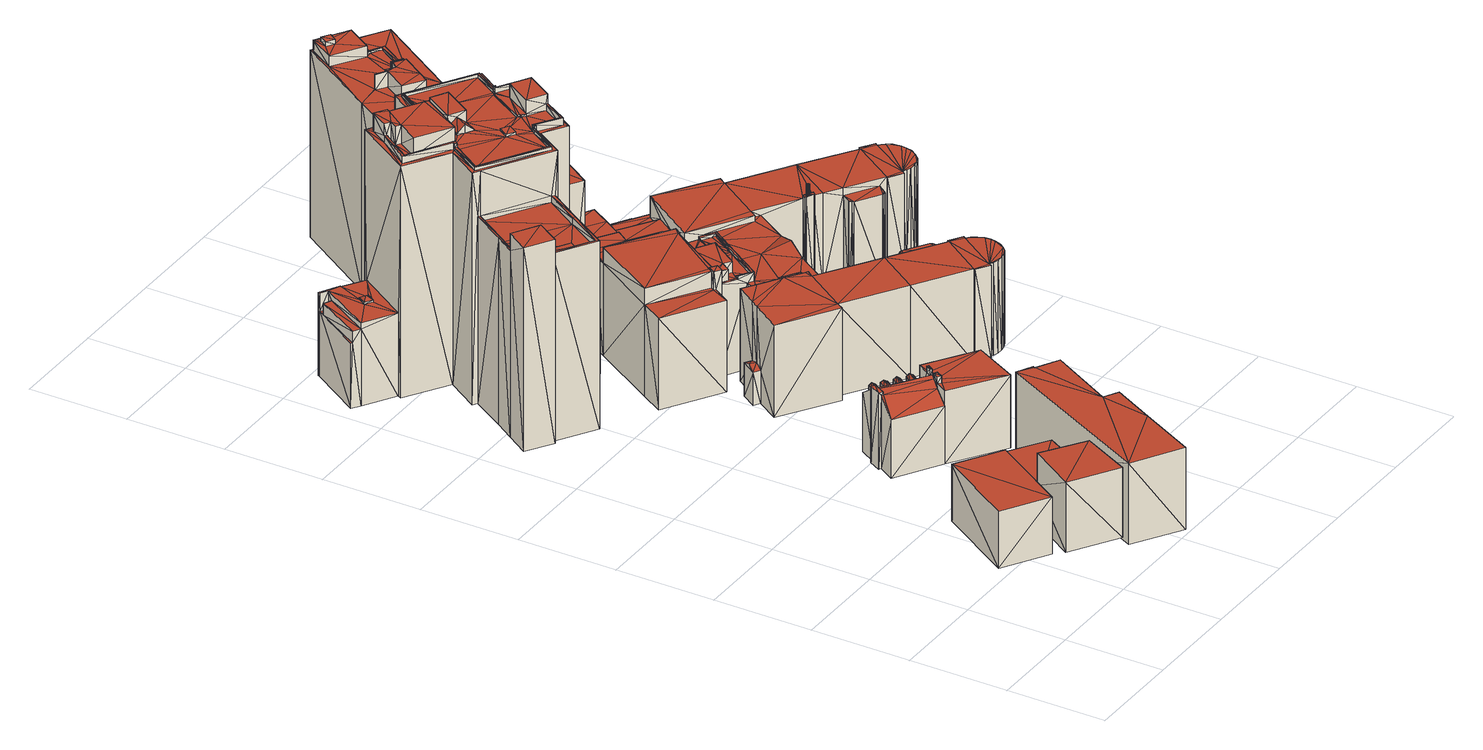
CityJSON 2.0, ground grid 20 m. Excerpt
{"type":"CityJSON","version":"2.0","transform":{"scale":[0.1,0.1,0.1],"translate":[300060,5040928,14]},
"CityObjects":{
"building1":{"type":"Building","geometry":[{"type":"MultiSurface","lod":"2","boundaries":[[[0,1,2]],[[3,1,0]],[[4,5,3]],[[3,5,1]],[[3,0,6]],[[4,3,6]],[[6,2,7]],[[6,0,2]],[[5,2,1]],[[5,7,2]],[[4,6,5]],[[6,7,5]]],"semantics":{"surfaces":[{"type":"GroundSurface"},{"type":"WallSurface"},{"type":"RoofSurface"}],"values":[0,0,1,1,1,1,1,1,1,1,2,2]}}]},
"building2":{"type":"Building","geometry":[{"type":"MultiSurface","lod":"2","boundaries":[[[8,9,10]],[[8,10,11]],[[9,12,10]],[[9,13,12]],[[14,15,16]],[[14,17,15]],[[18,11,19]],[[18,8,11]],[[19,11,10]],[[19,10,15]],[[16,15,20]],[[15,10,12]],[[15,12,20]],[[8,17,9]],[[18,17,8]],[[14,21,17]],[[17,13,9]],[[17,21,13]],[[21,20,13]],[[13,20,12]],[[18,15,17]],[[18,19,15]],[[14,20,21]],[[14,16,20]]],"semantics":{"surfaces":[{"type":"GroundSurface"},{"type":"WallSurface"},{"type":"RoofSurface"}],"values":[0,0,0,0,1,1,1,1,1,1,1,1,1,1,1,1,1,1,1,1,2,2,2,2]}}]},
"building3":{"type":"Building","geometry":[{"type":"MultiSurface","lod":"2","boundaries":[[[22,23,24]],[[23,25,26]],[[24,23,26]],[[24,26,27]],[[28,24,29]],[[30,29,27]],[[29,24,27]],[[31,22,32]],[[22,24,32]],[[31,23,22]],[[31,33,23]],[[23,34,25]],[[33,34,23]],[[34,35,25]],[[25,35,26]],[[36,28,37]],[[28,29,37]],[[38,37,29]],[[38,29,30]],[[38,30,39]],[[30,27,39]],[[36,24,28]],[[36,32,24]],[[39,27,35]],[[27,26,35]],[[31,32,33]],[[33,35,34]],[[38,39,37]],[[37,39,32]],[[36,37,32]],[[32,39,35]],[[32,35,33]]],"semantics":{"surfaces":[{"type":"GroundSurface"},{"type":"WallSurface"},{"type":"RoofSurface"}],"values":[0,0,0,0,0,0,0,1,1,1,1,1,1,1,1,1,1,1,1,1,1,1,1,1,1,2,2,2,2,2,2,2]}}]},
"building4":{"type":"Building","geometry":[{"type":"MultiSurface","lod":"2","boundaries":[[[40,41,42]],[[43,44,45]],[[43,42,44]],[[41,46,42]],[[40,43,47]],[[40,42,43]],[[48,49,50]],[[51,52,53]],[[52,54,53]],[[55,56,57]],[[55,58,56]],[[53,54,59]],[[53,59,60]],[[61,62,63]],[[61,50,62]],[[61,48,50]],[[64,65,66]],[[65,67,66]],[[68,69,70]],[[71,72,73]],[[74,71,73]],[[75,76,77]],[[78,79,80]],[[55,65,64]],[[55,57,65]],[[75,71,74]],[[75,77,71]],[[61,52,51]],[[61,63,52]],[[81,82,83]],[[84,81,85]],[[84,82,81]],[[64,65,86]],[[64,86,87]],[[68,70,78]],[[68,78,88]],[[70,79,78]],[[84,89,90]],[[89,43,45]],[[89,45,90]],[[84,85,89]],[[91,92,44]],[[82,92,91]],[[91,44,42]],[[82,91,83]],[[45,44,92]],[[90,45,92]],[[91,42,93]],[[42,46,93]],[[94,47,43]],[[94,43,89]],[[95,93,46]],[[95,46,41]],[[96,40,94]],[[40,47,94]],[[96,97,95]],[[98,99,97]],[[98,100,99]],[[96,98,97]],[[96,95,40]],[[40,95,41]],[[73,72,101]],[[66,67,102]],[[64,102,103]],[[64,66,102]],[[64,103,87]],[[55,64,58]],[[64,87,58]],[[75,74,76]],[[74,104,76]],[[74,73,101]],[[74,101,104]],[[88,105,69]],[[68,88,69]],[[88,80,105]],[[88,78,80]],[[94,89,85]],[[96,62,50]],[[98,49,87]],[[87,103,85]],[[96,50,98]],[[50,49,98]],[[60,56,58]],[[59,56,60]],[[98,87,85]],[[49,60,58]],[[49,58,87]],[[104,105,85]],[[94,85,80]],[[103,104,85]],[[102,77,76]],[[67,77,102]],[[59,57,56]],[[79,94,80]],[[105,80,85]],[[72,70,101]],[[70,69,101]],[[104,69,105]],[[54,57,59]],[[96,94,54]],[[103,76,104]],[[96,63,62]],[[104,101,69]],[[54,94,67]],[[72,94,70]],[[103,102,76]],[[70,94,79]],[[67,94,77]],[[77,94,71]],[[71,94,72]],[[96,52,63]],[[96,54,52]],[[54,65,57]],[[54,67,65]],[[84,92,82]],[[84,90,92]],[[98,85,81]],[[98,81,100]],[[100,81,99]],[[83,91,93]],[[99,83,97]],[[97,83,93]],[[97,93,95]],[[99,81,83]],[[51,60,49]],[[51,53,60]],[[61,51,48]],[[51,49,48]]],"semantics":{"surfaces":[{"type":"GroundSurface"},{"type":"WallSurface"},{"type":"RoofSurface"}],"values":[0,0,0,0,0,0,1,1,1,1,1,1,1,1,1,1,1,1,1,1,1,1,1,1,1,1,1,1,1,1,1,1,1,1,1,1,1,1,1,1,1,1,1,1,1,1,1,1,1,1,1,1,1,1,1,1,1,1,1,1,1,1,1,2,2,2,2,2,2,2,2,2,2,2,2,2,2,2,2,2,2,2,2,2,2,2,2,2,2,2,2,2,2,2,2,2,2,2,2,2,2,2,2,2,2,2,2,2,2,2,2,2,2,2,2,2,2,2,2,2,2,2,2,2,2,2,2,2]}}]},
"building5":{"type":"Building","geometry":[{"type":"MultiSurface","lod":"2","boundaries":[[[106,41,40]],[[106,107,41]],[[108,109,110]],[[109,111,110]],[[112,113,114]],[[112,114,115]],[[108,112,109]],[[109,112,115]],[[116,106,117]],[[106,40,117]],[[116,107,106]],[[116,118,107]],[[119,120,121]],[[119,122,120]],[[119,123,124]],[[119,124,122]],[[123,125,126]],[[123,126,124]],[[118,127,41]],[[118,41,107]],[[121,126,125]],[[40,114,111]],[[117,40,111]],[[126,41,127]],[[121,120,126]],[[40,120,114]],[[120,41,126]],[[111,114,113]],[[110,111,113]],[[40,41,120]],[[108,110,112]],[[110,113,112]],[[115,114,120]],[[109,115,122]],[[115,120,122]],[[124,126,127]],[[118,122,124]],[[117,111,109]],[[118,124,127]],[[116,122,118]],[[116,117,109]],[[116,109,122]],[[121,125,123]],[[119,121,123]]],"semantics":{"surfaces":[{"type":"GroundSurface"},{"type":"WallSurface"},{"type":"RoofSurface"}],"values":[0,0,1,1,1,1,1,1,1,1,1,1,1,1,1,1,1,1,1,1,1,1,1,1,1,1,1,1,1,1,2,2,2,2,2,2,2,2,2,2,2,2,2,2]}}]},
"building6":{"type":"Building","geometry":[{"type":"MultiSurface","lod":"2","boundaries":[[[128,129,130]],[[128,131,129]],[[132,133,134]],[[135,136,133]],[[137,138,139]],[[137,139,140]],[[136,141,133]],[[131,142,143]],[[131,143,129]],[[144,145,146]],[[135,133,132]],[[147,148,149]],[[150,151,152]],[[153,154,155]],[[134,133,156]],[[132,134,143]],[[157,158,147]],[[152,151,159]],[[149,160,161]],[[162,150,163]],[[133,164,156]],[[165,150,152]],[[141,155,166]],[[141,166,133]],[[141,153,155]],[[149,167,168]],[[142,132,143]],[[169,152,145]],[[149,161,167]],[[167,170,171]],[[160,172,146]],[[173,164,174]],[[148,160,149]],[[151,175,159]],[[176,145,177]],[[153,178,154]],[[179,170,180]],[[170,181,180]],[[157,182,158]],[[183,162,163]],[[136,184,141]],[[168,167,171]],[[151,185,186]],[[137,140,187]],[[146,145,176]],[[138,188,139]],[[189,171,190]],[[191,189,190]],[[156,164,173]],[[138,192,188]],[[173,174,193]],[[144,169,145]],[[172,144,146]],[[151,186,175]],[[180,136,135]],[[147,158,194]],[[163,150,165]],[[152,159,145]],[[179,180,195]],[[157,196,197]],[[160,146,161]],[[198,137,187]],[[154,199,200]],[[201,202,162]],[[203,196,157]],[[180,181,136]],[[204,202,201]],[[176,177,137]],[[205,135,132]],[[154,200,155]],[[171,170,179]],[[193,174,206]],[[187,140,181]],[[183,163,207]],[[170,187,181]],[[151,208,185]],[[147,209,148]],[[210,149,168]],[[147,194,209]],[[182,211,158]],[[137,177,138]],[[167,161,212]],[[213,183,207]],[[182,214,211]],[[159,175,215]],[[157,197,182]],[[216,196,203]],[[201,162,183]],[[217,196,216]],[[218,196,217]],[[219,202,220]],[[220,202,221]],[[221,202,204]],[[189,168,171]],[[222,202,219]],[[133,166,223]],[[134,156,224]],[[218,225,196]],[[225,226,196]],[[133,227,164]],[[228,229,202]],[[222,228,202]],[[226,230,196]],[[231,186,232]],[[175,186,231]],[[229,233,202]],[[154,234,199]],[[230,235,196]],[[236,132,142]],[[233,237,202]],[[237,238,202]],[[143,134,239]],[[235,240,196]],[[196,241,197]],[[242,183,213]],[[173,193,243]],[[202,244,162]],[[245,204,201]],[[209,246,148]],[[246,247,148]],[[240,248,196]],[[207,163,249]],[[250,203,157]],[[158,211,251]],[[182,252,214]],[[241,253,197]],[[250,157,254]],[[245,201,255]],[[177,256,138]],[[244,257,162]],[[258,173,243]],[[248,259,196]],[[238,260,202]],[[176,137,261]],[[237,262,238]],[[260,263,202]],[[207,249,264]],[[259,265,196]],[[211,266,251]],[[252,267,214]],[[242,213,268]],[[207,264,269]],[[209,270,246]],[[148,247,271]],[[251,266,272]],[[252,273,267]],[[274,275,276]],[[274,277,275]],[[276,278,279]],[[276,275,278]],[[280,277,274]],[[280,281,277]],[[282,283,284]],[[283,285,284]],[[286,282,287]],[[282,288,283]],[[282,289,288]],[[286,289,282]],[[290,286,291]],[[291,286,287]],[[292,293,294]],[[293,295,294]],[[296,297,298]],[[296,299,297]],[[300,301,302]],[[300,302,303]],[[300,298,301]],[[301,298,297]],[[304,299,296]],[[305,304,296]],[[306,307,308]],[[306,309,307]],[[310,309,306]],[[311,306,312]],[[312,306,308]],[[313,314,315]],[[314,305,315]],[[316,304,305]],[[314,316,305]],[[317,318,314]],[[318,316,314]],[[292,315,293]],[[293,315,305]],[[294,319,320]],[[321,322,294]],[[294,295,319]],[[321,294,320]],[[320,323,324]],[[320,319,323]],[[325,326,327]],[[325,322,326]],[[328,329,330]],[[328,331,329]],[[322,332,328]],[[322,328,330]],[[322,330,326]],[[321,332,322]],[[310,306,313]],[[306,314,313]],[[333,334,335]],[[333,336,334]],[[337,338,339]],[[339,338,340]],[[331,341,329]],[[329,341,342]],[[323,303,302]],[[323,302,343]],[[333,323,336]],[[336,323,343]],[[333,324,323]],[[332,333,328]],[[332,324,333]],[[325,307,309]],[[325,327,307]],[[344,345,346]],[[346,347,348]],[[344,346,349]],[[346,348,349]],[[346,350,351]],[[346,351,347]],[[352,353,354]],[[352,355,353]],[[279,356,357]],[[279,278,356]],[[358,281,359]],[[360,358,361]],[[358,359,361]],[[360,361,362]],[[362,361,363]],[[280,364,281]],[[281,364,359]],[[359,187,170]],[[359,364,187]],[[365,366,367]],[[365,368,366]],[[369,370,371]],[[369,372,370]],[[373,374,375]],[[373,375,376]],[[377,371,378]],[[377,369,371]],[[379,373,376]],[[379,376,380]],[[381,382,370]],[[381,370,372]],[[383,384,385]],[[386,383,385]],[[384,387,388]],[[385,384,388]],[[389,390,386]],[[390,383,386]],[[391,392,389]],[[392,390,389]],[[393,392,391]],[[394,393,391]],[[395,393,394]],[[396,395,394]],[[396,379,380]],[[396,380,395]],[[388,382,381]],[[388,387,382]],[[397,378,398]],[[397,377,378]],[[375,399,400]],[[374,399,375]],[[399,401,402]],[[399,402,400]],[[403,397,404]],[[404,397,398]],[[401,403,404]],[[401,404,402]],[[405,406,407]],[[405,408,406]],[[409,410,408]],[[410,406,408]],[[411,405,407]],[[412,411,407]],[[413,411,412]],[[414,415,416]],[[414,416,417]],[[414,417,418]],[[417,419,418]],[[418,420,421]],[[418,419,420]],[[422,423,424]],[[423,425,424]],[[425,426,427]],[[424,425,427]],[[427,426,428]],[[426,429,428]],[[429,430,431]],[[428,429,431]],[[409,431,430]],[[409,430,410]],[[415,421,432]],[[432,421,433]],[[421,420,434]],[[412,416,415]],[[413,412,415]],[[413,415,432]],[[421,434,433]],[[433,434,422]],[[434,423,422]],[[435,436,437]],[[437,436,438]],[[439,440,441]],[[440,435,442]],[[443,440,439]],[[443,435,440]],[[442,437,444]],[[442,435,437]],[[445,446,447]],[[445,448,446]],[[445,449,448]],[[448,449,450]],[[449,451,450]],[[450,451,452]],[[446,452,451]],[[447,446,451]],[[443,453,454]],[[443,439,453]],[[454,438,436]],[[454,453,438]],[[455,456,457]],[[457,456,458]],[[459,460,461]],[[461,460,462]],[[463,442,464]],[[464,442,444]],[[460,463,462]],[[462,463,464]],[[455,441,440]],[[455,457,441]],[[465,458,456]],[[465,466,458]],[[459,461,467]],[[461,417,467]],[[465,468,466]],[[466,468,469]],[[468,467,469]],[[469,467,417]],[[470,168,189]],[[470,471,168]],[[472,471,470]],[[191,470,189]],[[473,470,191]],[[473,190,474]],[[473,191,190]],[[190,171,475]],[[474,190,475]],[[476,359,167]],[[167,359,170]],[[472,470,475]],[[472,475,362]],[[475,179,362]],[[475,171,179]],[[360,362,477]],[[362,195,477]],[[362,179,195]],[[478,479,236]],[[236,479,132]],[[131,480,142]],[[481,480,131]],[[128,481,131]],[[482,481,128]],[[483,129,143]],[[483,143,484]],[[485,130,129]],[[485,129,483]],[[486,487,178]],[[178,487,154]],[[488,486,153]],[[153,486,178]],[[489,488,490]],[[489,490,491]],[[490,488,153]],[[490,153,141]],[[492,200,493]],[[492,155,200]],[[494,166,492]],[[166,155,492]],[[495,493,496]],[[493,199,496]],[[493,200,199]],[[497,224,498]],[[497,134,224]],[[499,243,500]],[[499,258,243]],[[501,173,502]],[[501,156,173]],[[503,193,206]],[[503,206,504]],[[243,193,503]],[[500,243,503]],[[500,503,505]],[[506,507,174]],[[174,507,206]],[[506,508,507]],[[507,504,206]],[[509,510,506]],[[509,506,164]],[[164,506,174]],[[499,502,258]],[[258,502,173]],[[511,512,133]],[[133,512,227]],[[498,501,512]],[[509,164,227]],[[501,509,512]],[[509,227,512]],[[224,156,501]],[[498,224,501]],[[285,513,136]],[[136,513,184]],[[513,490,184]],[[184,490,141]],[[511,133,514]],[[133,223,514]],[[515,516,517]],[[515,517,489]],[[494,223,166]],[[494,514,223]],[[515,489,518]],[[518,489,491]],[[516,514,494]],[[516,494,519]],[[520,519,521]],[[517,519,520]],[[517,516,519]],[[522,496,234]],[[234,496,199]],[[523,524,525]],[[523,526,524]],[[487,234,154]],[[525,524,527]],[[487,522,234]],[[523,522,526]],[[526,522,487]],[[524,526,528]],[[478,480,529]],[[236,142,480]],[[484,239,529]],[[484,143,239]],[[478,236,480]],[[480,484,529]],[[529,134,497]],[[529,239,134]],[[289,337,339]],[[530,531,205]],[[289,339,288]],[[531,337,289]],[[205,531,135]],[[530,337,531]],[[205,132,479]],[[530,205,479]],[[477,195,180]],[[477,180,291]],[[356,284,285]],[[181,285,136]],[[356,285,181]],[[290,291,531]],[[291,135,531]],[[291,180,135]],[[532,533,534]],[[532,534,535]],[[534,533,536]],[[534,536,537]],[[536,256,177]],[[536,533,256]],[[538,345,344]],[[532,538,344]],[[535,539,538]],[[532,535,538]],[[540,541,361]],[[541,363,361]],[[542,543,544]],[[544,543,545]],[[342,544,546]],[[341,542,544]],[[341,544,342]],[[544,547,548]],[[544,548,546]],[[549,545,543]],[[549,550,545]],[[550,551,545]],[[545,551,552]],[[551,553,552]],[[554,555,556]],[[555,557,556]],[[558,557,559]],[[560,556,558]],[[561,556,560]],[[561,560,562]],[[558,556,557]],[[563,561,562]],[[564,562,565]],[[563,562,564]],[[562,566,567]],[[562,567,565]],[[563,564,554]],[[564,555,554]],[[566,568,569]],[[566,569,567]],[[568,570,569]],[[569,570,571]],[[558,559,570]],[[559,571,570]],[[572,573,574]],[[573,575,574]],[[574,575,576]],[[575,577,576]],[[311,312,578]],[[312,579,578]],[[317,580,318]],[[318,580,581]],[[582,583,584]],[[582,584,585]],[[586,584,583]],[[586,587,584]],[[587,588,584]],[[584,589,590]],[[584,588,589]],[[591,582,585]],[[592,585,593]],[[591,585,592]],[[585,594,595]],[[585,595,593]],[[596,597,598]],[[598,528,526]],[[596,598,526]],[[597,599,598]],[[600,601,596]],[[601,597,596]],[[602,598,599]],[[602,599,603]],[[602,603,524]],[[603,527,524]],[[604,605,606]],[[604,606,607]],[[519,604,521]],[[521,604,607]],[[578,608,609]],[[578,579,608]],[[580,610,611]],[[580,611,581]],[[612,613,614]],[[612,615,613]],[[616,614,613]],[[616,613,617]],[[618,619,620]],[[618,621,619]],[[620,619,508]],[[619,507,508]],[[622,615,612]],[[622,623,615]],[[622,616,623]],[[623,616,617]],[[624,618,510]],[[624,625,618]],[[618,506,510]],[[625,621,618]],[[624,505,503]],[[624,503,625]],[[626,627,628]],[[626,628,629]],[[626,630,631]],[[626,629,630]],[[632,633,634]],[[632,634,635]],[[586,636,587]],[[587,636,637]],[[591,638,639]],[[591,592,638]],[[631,640,641]],[[630,642,640]],[[631,630,640]],[[640,642,637]],[[640,637,636]],[[643,644,633]],[[644,634,633]],[[645,646,647]],[[645,648,646]],[[643,647,646]],[[643,646,644]],[[649,638,650]],[[649,639,638]],[[645,649,648]],[[645,641,649]],[[648,649,650]],[[649,641,640]],[[651,632,652]],[[652,632,635]],[[653,609,627]],[[651,610,653]],[[609,608,628]],[[652,611,610]],[[610,609,653]],[[609,628,627]],[[651,652,610]],[[338,518,340]],[[338,515,518]],[[517,520,654]],[[520,655,654]],[[547,590,548]],[[548,590,589]],[[552,553,594]],[[553,595,594]],[[600,654,655]],[[600,655,601]],[[605,493,495]],[[523,525,605]],[[523,605,495]],[[525,606,605]],[[656,576,577]],[[656,577,657]],[[572,657,573]],[[572,656,657]],[[335,334,550]],[[335,550,549]],[[658,349,348]],[[533,349,658]],[[533,658,256]],[[256,658,138]],[[658,659,138]],[[138,659,192]],[[659,660,192]],[[192,660,188]],[[351,139,188]],[[351,188,660]],[[357,356,353]],[[356,140,353]],[[356,181,140]],[[353,351,350]],[[140,139,351]],[[353,140,351]],[[354,353,350]],[[352,661,662]],[[352,662,355]],[[663,355,198]],[[198,355,137]],[[663,187,364]],[[663,198,187]],[[664,197,665]],[[197,253,665]],[[666,665,241]],[[241,665,253]],[[667,668,267]],[[667,267,273]],[[669,667,252]],[[252,667,273]],[[182,669,252]],[[670,669,182]],[[668,671,267]],[[267,671,214]],[[671,672,214]],[[214,672,211]],[[673,158,251]],[[673,251,674]],[[672,675,211]],[[211,675,266]],[[674,272,676]],[[674,251,272]],[[675,676,272]],[[675,272,266]],[[677,157,678]],[[157,147,678]],[[678,149,679]],[[678,147,149]],[[680,216,203]],[[680,203,681]],[[682,217,216]],[[682,216,680]],[[683,217,682]],[[683,218,217]],[[218,684,225]],[[683,684,218]],[[685,686,265]],[[265,686,196]],[[687,265,259]],[[687,685,265]],[[688,687,248]],[[248,687,259]],[[689,688,240]],[[240,688,248]],[[684,690,225]],[[225,690,226]],[[226,691,230]],[[690,691,226]],[[692,689,235]],[[235,689,240]],[[691,235,230]],[[691,692,235]],[[693,254,694]],[[693,250,254]],[[694,254,157]],[[694,157,677]],[[250,681,203]],[[693,681,250]],[[196,666,241]],[[686,666,196]],[[670,695,673]],[[695,696,673]],[[664,670,197]],[[673,194,158]],[[197,670,182]],[[664,695,670]],[[673,696,194]],[[696,368,194]],[[194,368,209]],[[367,366,697]],[[366,148,271]],[[366,271,697]],[[697,271,247]],[[697,247,698]],[[699,700,270]],[[270,700,246]],[[368,699,270]],[[368,270,209]],[[365,699,368]],[[700,698,246]],[[246,698,247]],[[701,702,703]],[[704,702,701]],[[210,679,149]],[[705,679,210]],[[706,704,701]],[[366,706,148]],[[148,706,160]],[[366,704,706]],[[707,212,161]],[[707,708,212]],[[702,708,707]],[[702,707,703]],[[705,471,709]],[[705,210,471]],[[471,710,709]],[[210,168,471]],[[710,541,540]],[[476,212,708]],[[709,710,540]],[[476,167,212]],[[709,540,476]],[[709,476,708]],[[482,130,485]],[[482,128,130]],[[661,711,712]],[[661,712,662]],[[711,538,713]],[[711,713,712]],[[713,538,539]],[[712,713,714]],[[715,716,717]],[[718,716,715]],[[719,720,721]],[[719,722,720]],[[723,719,721]],[[724,723,725]],[[724,719,723]],[[726,534,537]],[[726,537,727]],[[722,726,727]],[[722,727,720]],[[724,714,713]],[[724,725,714]],[[728,729,730]],[[728,731,729]],[[732,730,733]],[[732,728,730]],[[734,735,736]],[[734,737,735]],[[738,739,734]],[[739,737,734]],[[738,740,739]],[[738,741,740]],[[742,743,744]],[[742,745,743]],[[746,744,747]],[[747,744,748]],[[746,747,749]],[[748,744,743]],[[750,751,752]],[[750,753,751]],[[754,755,750]],[[755,753,750]],[[746,756,757]],[[746,758,756]],[[757,755,754]],[[746,749,758]],[[746,757,754]],[[759,760,263]],[[263,760,202]],[[761,759,260]],[[260,759,263]],[[762,162,257]],[[762,257,763]],[[764,763,244]],[[244,763,257]],[[760,764,202]],[[202,764,244]],[[765,255,766]],[[765,245,255]],[[766,255,201]],[[766,201,767]],[[765,768,204]],[[765,204,245]],[[769,204,768]],[[769,221,204]],[[770,220,769]],[[220,221,769]],[[771,761,238]],[[238,761,260]],[[772,771,262]],[[262,771,238]],[[773,219,220]],[[773,220,770]],[[774,219,773]],[[774,222,219]],[[774,775,222]],[[222,775,228]],[[776,772,237]],[[237,772,262]],[[777,778,229]],[[229,778,233]],[[775,777,228]],[[228,777,229]],[[778,776,233]],[[233,776,237]],[[779,242,268]],[[779,268,780]],[[780,268,213]],[[780,213,781]],[[207,269,782]],[[783,207,782]],[[782,264,784]],[[782,269,264]],[[781,207,783]],[[781,213,207]],[[785,163,786]],[[785,249,163]],[[784,249,785]],[[784,264,249]],[[242,787,183]],[[779,787,242]],[[788,789,186]],[[186,789,232]],[[790,231,791]],[[790,175,231]],[[791,789,792]],[[791,231,789]],[[231,232,789]],[[736,793,794]],[[793,159,215]],[[795,736,796]],[[793,215,797]],[[715,740,741]],[[794,793,797]],[[736,735,793]],[[796,736,794]],[[718,715,741]],[[795,741,736]],[[718,741,795]],[[798,799,800]],[[800,788,801]],[[788,185,801]],[[788,186,185]],[[797,215,790]],[[800,799,788]],[[215,175,790]],[[797,790,798]],[[798,790,799]],[[802,185,208]],[[802,801,185]],[[803,802,151]],[[151,802,208]],[[804,803,150]],[[150,803,151]],[[762,804,162]],[[162,804,150]],[[805,806,716]],[[805,165,806]],[[806,717,716]],[[165,152,806]],[[786,165,805]],[[786,163,165]],[[767,786,805]],[[201,183,787]],[[767,201,787]],[[767,787,786]],[[732,733,807]],[[732,807,742]],[[807,745,742]],[[807,146,176]],[[807,808,745]],[[807,176,808]],[[160,809,172]],[[706,809,160]],[[169,806,152]],[[810,806,169]],[[144,810,169]],[[811,810,144]],[[809,811,144]],[[809,144,172]],[[707,146,807]],[[707,161,146]],[[808,176,261]],[[808,261,812]],[[812,261,355]],[[261,137,355]],[[813,159,793]],[[813,145,159]],[[731,751,813]],[[813,751,536]],[[731,752,751]],[[813,177,145]],[[731,813,729]],[[813,536,177]],[[277,287,275]],[[287,282,284]],[[275,356,278]],[[358,291,277]],[[356,287,284]],[[275,287,356]],[[358,277,281]],[[291,287,277]],[[360,291,358]],[[360,477,291]],[[290,531,286]],[[531,289,286]],[[292,309,315]],[[325,292,322]],[[309,313,315]],[[310,313,309]],[[325,309,292]],[[292,294,322]],[[293,319,295]],[[305,296,319]],[[293,305,319]],[[319,300,323]],[[323,300,303]],[[319,296,298]],[[319,298,300]],[[321,320,324]],[[321,324,332]],[[331,335,341]],[[341,543,542]],[[335,549,341]],[[341,549,543]],[[328,333,335]],[[328,335,331]],[[532,344,349]],[[532,349,533]],[[658,348,659]],[[348,351,660]],[[347,351,348]],[[348,660,659]],[[663,364,355]],[[364,279,353]],[[279,357,353]],[[364,274,276]],[[280,274,364]],[[364,276,279]],[[355,364,353]],[[711,354,350]],[[352,711,661]],[[711,345,538]],[[345,350,346]],[[352,354,711]],[[711,350,345]],[[669,668,667]],[[669,671,668]],[[670,672,671]],[[670,671,669]],[[672,674,675]],[[674,676,675]],[[673,674,672]],[[670,673,672]],[[677,695,664]],[[693,694,677]],[[677,678,695]],[[693,677,681]],[[666,664,665]],[[686,664,666]],[[677,664,686]],[[687,686,685]],[[681,677,686]],[[689,686,687]],[[680,681,686]],[[689,687,688]],[[691,686,689]],[[683,682,680]],[[691,689,692]],[[683,680,686]],[[690,686,691]],[[683,686,684]],[[684,686,690]],[[678,696,695]],[[678,368,696]],[[679,709,708]],[[704,708,702]],[[679,708,704]],[[678,679,366]],[[705,709,679]],[[366,679,704]],[[678,366,368]],[[397,372,377]],[[377,372,369]],[[397,381,372]],[[385,381,397]],[[385,388,381]],[[401,397,403]],[[391,385,397]],[[374,401,399]],[[389,386,385]],[[374,397,401]],[[391,389,385]],[[396,374,373]],[[396,373,379]],[[396,391,397]],[[396,397,374]],[[396,394,391]],[[414,418,421]],[[414,421,415]],[[411,408,405]],[[411,409,408]],[[413,422,411]],[[413,432,422]],[[411,422,409]],[[422,424,427]],[[422,427,409]],[[427,431,409]],[[427,428,431]],[[432,433,422]],[[449,447,451]],[[445,447,449]],[[460,442,463]],[[456,442,460]],[[456,440,442]],[[459,467,468]],[[455,440,456]],[[465,459,468]],[[459,456,460]],[[465,456,459]],[[470,474,475]],[[473,474,470]],[[540,359,476]],[[540,361,359]],[[710,362,363]],[[472,710,471]],[[710,363,541]],[[472,362,710]],[[563,554,556]],[[563,556,561]],[[562,568,566]],[[562,560,568]],[[560,558,570]],[[560,570,568]],[[572,574,576]],[[572,576,656]],[[488,600,596]],[[517,654,600]],[[486,596,487]],[[517,600,488]],[[596,526,487]],[[489,517,488]],[[488,596,486]],[[602,524,598]],[[598,524,528]],[[494,492,604]],[[604,492,605]],[[492,493,605]],[[519,494,604]],[[580,609,610]],[[317,578,580]],[[580,578,609]],[[317,314,306]],[[311,578,317]],[[311,317,306]],[[814,612,614]],[[616,814,614]],[[622,612,814]],[[622,814,616]],[[618,620,506]],[[620,508,506]],[[625,503,619]],[[625,619,621]],[[619,504,507]],[[503,504,619]],[[632,643,633]],[[653,643,632]],[[653,627,643]],[[643,645,647]],[[631,641,645]],[[627,631,645]],[[626,631,627]],[[627,645,643]],[[651,653,632]],[[649,640,639]],[[591,639,586]],[[640,636,639]],[[586,639,636]],[[591,586,582]],[[582,586,583]],[[544,552,547]],[[544,545,552]],[[547,594,590]],[[547,552,594]],[[585,584,594]],[[584,590,594]],[[339,340,518]],[[339,518,513]],[[518,491,490]],[[513,518,490]],[[285,288,339]],[[285,339,513]],[[283,288,285]],[[655,525,603]],[[655,521,607]],[[597,603,599]],[[525,607,606]],[[603,525,527]],[[601,603,597]],[[520,521,655]],[[601,655,603]],[[655,607,525]],[[523,496,522]],[[523,495,496]],[[765,766,767]],[[765,767,768]],[[718,795,716]],[[795,796,716]],[[794,797,798]],[[796,794,798]],[[796,798,800]],[[796,800,803]],[[716,796,803]],[[803,800,801]],[[803,801,802]],[[770,769,768]],[[773,770,768]],[[773,768,760]],[[774,773,760]],[[767,805,762]],[[774,760,775]],[[805,716,803]],[[775,778,777]],[[805,803,804]],[[762,805,804]],[[767,762,760]],[[775,760,778]],[[764,762,763]],[[778,771,776]],[[760,762,764]],[[768,767,760]],[[761,760,759]],[[776,771,772]],[[771,760,761]],[[778,760,771]],[[783,785,786]],[[783,784,785]],[[783,782,784]],[[787,783,786]],[[781,783,787]],[[779,781,787]],[[779,780,781]],[[799,789,788]],[[799,792,789]],[[790,791,792]],[[790,792,799]],[[722,539,535]],[[726,535,534]],[[724,722,719]],[[722,535,726]],[[713,539,722]],[[724,713,722]],[[745,808,714]],[[756,725,723]],[[743,714,725]],[[748,743,725]],[[745,714,743]],[[756,723,757]],[[748,725,756]],[[747,748,758]],[[758,748,756]],[[749,747,758]],[[808,662,714]],[[808,812,662]],[[662,712,714]],[[812,355,662]],[[753,727,751]],[[757,721,755]],[[721,720,753]],[[751,727,536]],[[757,723,721]],[[755,721,753]],[[727,537,536]],[[753,720,727]],[[738,734,736]],[[738,736,741]],[[811,815,810]],[[809,815,811]],[[815,730,729]],[[729,813,793]],[[735,729,793]],[[737,729,735]],[[810,739,806]],[[739,740,715]],[[806,739,715]],[[707,807,733]],[[806,715,717]],[[703,733,809]],[[810,737,739]],[[810,815,737]],[[703,707,733]],[[815,729,737]],[[809,733,815]],[[815,733,730]],[[706,703,809]],[[706,701,703]],[[754,750,752]],[[731,754,752]],[[746,754,728]],[[728,754,731]],[[746,742,744]],[[732,746,728]],[[732,742,746]],[[553,577,595]],[[318,581,564]],[[299,565,297]],[[577,593,595]],[[299,564,565]],[[318,564,316]],[[297,565,575]],[[577,569,635]],[[334,343,550]],[[564,581,555]],[[336,343,334]],[[551,657,553]],[[581,611,555]],[[302,573,550]],[[577,635,593]],[[652,635,557]],[[657,577,553]],[[646,638,634]],[[575,565,567]],[[555,652,557]],[[575,567,577]],[[577,567,569]],[[592,634,638]],[[550,573,657]],[[557,635,571]],[[650,638,646]],[[316,564,299]],[[635,634,592]],[[644,646,634]],[[343,302,550]],[[297,575,573]],[[569,571,635]],[[302,297,573]],[[550,657,551]],[[648,650,646]],[[555,611,652]],[[559,557,571]],[[635,592,593]],[[301,297,302]],[[316,299,304]],[[498,512,642]],[[497,628,608]],[[530,330,337]],[[497,498,629]],[[312,529,579]],[[515,548,516]],[[478,529,312]],[[548,589,516]],[[587,637,511]],[[511,637,512]],[[579,497,608]],[[579,529,497]],[[511,514,589]],[[642,512,637]],[[478,312,479]],[[588,511,589]],[[338,548,515]],[[312,308,479]],[[329,342,338]],[[337,329,338]],[[338,546,548]],[[327,479,307]],[[630,498,642]],[[330,329,337]],[[530,479,327]],[[497,629,628]],[[530,326,330]],[[629,498,630]],[[530,327,326]],[[516,589,514]],[[479,308,307]],[[338,342,546]],[[587,511,588]],[[365,376,699]],[[700,404,698]],[[387,367,697]],[[365,367,392]],[[699,376,700]],[[370,697,698]],[[365,395,380]],[[365,380,376]],[[365,393,395]],[[700,376,375]],[[700,400,402]],[[700,375,400]],[[700,402,404]],[[384,367,387]],[[383,367,384]],[[365,392,393]],[[390,367,383]],[[387,697,382]],[[382,697,370]],[[378,371,698]],[[371,370,698]],[[398,378,698]],[[404,398,698]],[[392,367,390]],[[443,450,435]],[[435,450,436]],[[443,448,450]],[[443,454,448]],[[450,452,436]],[[454,436,452]],[[448,454,446]],[[446,454,452]],[[480,406,484]],[[406,483,484]],[[482,469,481]],[[481,407,480]],[[419,438,429]],[[438,483,429]],[[437,438,419]],[[407,406,480]],[[482,439,466]],[[481,412,407]],[[482,466,469]],[[430,483,406]],[[461,464,417]],[[437,419,417]],[[466,439,457]],[[410,430,406]],[[464,437,417]],[[485,483,438]],[[469,412,481]],[[482,485,439]],[[419,429,425]],[[439,441,457]],[[439,485,453]],[[434,425,423]],[[453,485,438]],[[429,483,430]],[[419,425,434]],[[425,429,426]],[[466,457,458]],[[469,417,412]],[[464,444,437]],[[461,462,464]],[[419,434,420]],[[417,416,412]],[[624,510,613]],[[509,613,510]],[[501,617,509]],[[501,502,623]],[[502,624,615]],[[502,615,623]],[[617,613,509]],[[615,624,613]],[[501,623,617]],[[499,500,624]],[[624,500,505]],[[499,624,502]]],"semantics":{"surfaces":[{"type":"GroundSurface"},{"type":"WallSurface"},{"type":"RoofSurface"}],"values":[0,0,0,0,0,0,0,0,0,0,0,0,0,0,0,0,0,0,0,0,0,0,0,0,0,0,0,0,0,0,0,0,0,0,0,0,0,0,0,0,0,0,0,0,0,0,0,0,0,0,0,0,0,0,0,0,0,0,0,0,0,0,0,0,0,0,0,0,0,0,0,0,0,0,0,0,0,0,0,0,0,0,0,0,0,0,0,0,0,0,0,0,0,0,0,0,0,0,0,0,0,0,0,0,0,0,0,0,0,0,0,0,0,0,0,0,0,0,0,0,0,0,0,0,0,0,0,0,0,0,0,0,0,0,0,0,0,0,0,0,0,0,0,0,0,0,1,1,1,1,1,1,1,1,1,1,1,1,1,1,1,1,1,1,1,1,1,1,1,1,1,1,1,1,1,1,1,1,1,1,1,1,1,1,1,1,1,1,1,1,1,1,1,1,1,1,1,1,1,1,1,1,1,1,1,1,1,1,1,1,1,1,1,1,1,1,1,1,1,1,1,1,1,1,1,1,1,1,1,1,1,1,1,1,1,1,1,1,1,1,1,1,1,1,1,1,1,1,1,1,1,1,1,1,1,1,1,1,1,1,1,1,1,1,1,1,1,1,1,1,1,1,1,1,1,1,1,1,1,1,1,1,1,1,1,1,1,1,1,1,1,1,1,1,1,1,1,1,1,1,1,1,1,1,1,1,1,1,1,1,1,1,1,1,1,1,1,1,1,1,1,1,1,1,1,1,1,1,1,1,1,1,1,1,1,1,1,1,1,1,1,1,1,1,1,1,1,1,1,1,1,1,1,1,1,1,1,1,1,1,1,1,1,1,1,1,1,1,1,1,1,1,1,1,1,1,1,1,1,1,1,1,1,1,1,1,1,1,1,1,1,1,1,1,1,1,1,1,1,1,1,1,1,1,1,1,1,1,1,1,1,1,1,1,1,1,1,1,1,1,1,1,1,1,1,1,1,1,1,1,1,1,1,1,1,1,1,1,1,1,1,1,1,1,1,1,1,1,1,1,1,1,1,1,1,1,1,1,1,1,1,1,1,1,1,1,1,1,1,1,1,1,1,1,1,1,1,1,1,1,1,1,1,1,1,1,1,1,1,1,1,1,1,1,1,1,1,1,1,1,1,1,1,1,1,1,1,1,1,1,1,1,1,1,1,1,1,1,1,1,1,1,1,1,1,1,1,1,1,1,1,1,1,1,1,1,1,1,1,1,1,1,1,1,1,1,1,1,1,1,1,1,1,1,1,1,1,1,1,1,1,1,1,1,1,1,1,1,1,1,1,1,1,1,1,1,1,1,1,1,1,1,1,1,1,1,1,1,1,1,1,1,1,1,1,1,1,1,1,1,1,1,1,1,1,1,1,1,1,1,1,1,1,1,1,1,1,1,1,1,1,1,1,1,1,1,1,1,1,1,1,1,1,1,1,1,1,1,1,1,1,1,1,1,1,1,1,1,1,1,1,1,1,1,1,1,1,1,1,1,1,1,1,1,1,1,1,1,1,1,1,1,1,1,1,1,1,1,1,1,1,1,1,1,1,1,1,1,1,1,1,1,1,1,1,1,1,1,1,1,1,1,1,1,1,1,1,1,1,1,1,1,1,1,1,1,1,1,1,1,1,1,1,1,1,1,1,1,1,1,1,1,1,1,1,1,1,1,1,1,1,1,1,1,1,1,1,1,1,1,1,1,1,1,1,1,1,1,1,1,1,1,1,1,1,1,1,1,1,1,1,1,1,1,1,1,1,1,1,1,1,1,1,1,1,1,1,1,1,1,1,1,1,1,1,1,1,1,1,1,1,1,1,1,1,1,1,1,1,1,1,1,1,1,1,1,1,1,1,1,1,1,1,1,1,1,1,1,1,1,1,1,1,1,1,1,1,1,1,1,1,1,1,1,1,1,1,1,1,1,1,1,1,1,1,1,1,1,1,1,1,1,1,1,1,1,1,1,1,1,1,1,1,1,1,1,1,1,1,1,1,1,1,1,1,1,1,1,1,1,1,1,1,1,1,1,1,1,1,1,1,1,1,1,1,1,1,1,1,1,1,1,1,1,1,1,2,2,2,2,2,2,2,2,2,2,2,2,2,2,2,2,2,2,2,2,2,2,2,2,2,2,2,2,2,2,2,2,2,2,2,2,2,2,2,2,2,2,2,2,2,2,2,2,2,2,2,2,2,2,2,2,2,2,2,2,2,2,2,2,2,2,2,2,2,2,2,2,2,2,2,2,2,2,2,2,2,2,2,2,2,2,2,2,2,2,2,2,2,2,2,2,2,2,2,2,2,2,2,2,2,2,2,2,2,2,2,2,2,2,2,2,2,2,2,2,2,2,2,2,2,2,2,2,2,2,2,2,2,2,2,2,2,2,2,2,2,2,2,2,2,2,2,2,2,2,2,2,2,2,2,2,2,2,2,2,2,2,2,2,2,2,2,2,2,2,2,2,2,2,2,2,2,2,2,2,2,2,2,2,2,2,2,2,2,2,2,2,2,2,2,2,2,2,2,2,2,2,2,2,2,2,2,2,2,2,2,2,2,2,2,2,2,2,2,2,2,2,2,2,2,2,2,2,2,2,2,2,2,2,2,2,2,2,2,2,2,2,2,2,2,2,2,2,2,2,2,2,2,2,2,2,2,2,2,2,2,2,2,2,2,2,2,2,2,2,2,2,2,2,2,2,2,2,2,2,2,2,2,2,2,2,2,2,2,2,2,2,2,2,2,2,2,2,2,2,2,2,2,2,2,2,2,2,2,2,2,2,2,2,2,2,2,2,2,2,2,2,2,2,2,2,2,2,2,2,2,2,2,2,2,2,2,2,2,2,2,2,2,2,2,2,2,2,2,2,2,2,2,2,2,2,2,2,2,2,2,2,2,2,2,2,2,2,2,2,2,2,2,2,2,2,2,2,2,2,2,2,2,2,2,2,2,2,2,2,2,2,2,2,2,2,2,2,2,2,2,2,2,2,2,2,2,2,2,2,2,2,2,2,2,2,2,2,2,2,2,2,2,2,2,2,2,2,2,2,2,2,2,2,2,2,2,2,2,2,2,2,2,2,2,2,2,2,2,2,2,2,2,2,2,2,2,2,2,2]}}]}
},
"vertices":[
[216,360,30],[210,151,30],[120,207,30],[306,304,30],[306,304,147],[210,151,147],[216,360,147],[120,207,147],
[439,289,26],[376,174,26],[292,231,26],[361,340,26],[232,137,26],[327,77,26],[376,174,170],[292,231,103],[292,231,170],[376,174,103],[439,289,103],[361,340,103],[232,137,170],[327,77,170],
[534,207,9],[488,121,9],[505,224,9],[432,10,9],[336,70,9],[500,398,9],[575,352,9],[529,377,9],[531,381,9],[534,207,177],[505,224,177],[488,121,178],[432,10,177],[336,70,176],[575,352,177],[529,377,177],[531,381,177],[500,398,177],
[445,562,19],[391,479,19],[321,567,19],[334,590,19],[316,569,19],[329,593,19],[301,535,19],[354,625,19],[424,556,153],[415,555,157],[424,556,152],[427,573,157],[427,573,142],[422,576,153],[422,576,142],[412,583,153],[404,572,152],[412,583,142],[404,571,153],[417,569,149],[414,564,153],[433,569,153],[431,565,145],[433,569,142],[407,587,157],[407,587,142],[401,590,153],[401,590,141],[372,610,153],[364,598,153],[372,610,141],[386,601,141],[381,605,141],[381,605,153],[386,601,157],[392,597,153],[383,585,153],[392,597,141],[362,617,153],[362,617,141],[353,605,153],[331,577,175],[324,565,176],[324,565,169],[337,589,176],[337,589,170],[398,573,154],[395,569,157],[367,614,157],[334,590,170],[329,593,176],[321,567,169],[316,569,176],[301,535,139],[354,625,140],[391,479,139],[445,562,141],[406,503,159],[421,526,171],[414,515,171],[418,520,175],[372,592,153],[393,578,153],[394,574,155],[374,584,157],[355,597,157],
[544,496,19],[498,408,19],[432,536,183],[432,536,169],[429,538,183],[429,538,169],[424,524,183],[421,526,183],[421,526,169],[424,524,169],[544,496,169],[445,562,169],[498,408,169],[420,511,183],[414,515,169],[414,515,183],[420,511,169],[412,498,183],[412,498,169],[406,503,183],[406,503,169],[391,479,169],
[597,1735,31],[355,1650,31],[465,1821,31],[487,1564,31],[387,1390,31],[163,1350,31],[236,1471,31],[403,1314,31],[375,1218,31],[504,1096,31],[411,959,31],[301,1039,31],[384,1173,31],[255,1190,31],[417,1448,31],[283,1534,31],[618,928,31],[474,931,31],[558,1058,31],[844,1052,31],[752,984,31],[726,1129,31],[594,670,31],[476,748,31],[552,824,31],[215,1129,31],[88,1100,31],[88,1211,31],[149,1517,31],[948,983,31],[818,941,31],[459,904,31],[683,1029,31],[574,1083,31],[700,603,31],[685,736,31],[81,1412,31],[652,758,31],[131,1279,31],[574,1147,31],[629,1212,31],[596,892,31],[488,1203,31],[563,1267,31],[641,962,31],[106,1545,31],[19,1451,31],[406,882,31],[518,1082,31],[426,960,31],[166,1051,31],[537,1283,31],[442,1292,31],[402,1200,31],[878,902,31],[747,696,31],[327,1146,31],[356,807,31],[386,852,31],[470,1177,31],[275,995,31],[634,1222,31],[604,1332,31],[675,1288,31],[388,923,31],[67,1565,31],[785,962,31],[463,1328,31],[920,880,31],[889,894,31],[529,1139,31],[32,1126,31],[62,1172,31],[757,689,31],[728,588,31],[974,965,31],[782,670,31],[432,1361,31],[2,1462,31],[710,757,31],[467,734,31],[769,973,31],[735,1143,31],[809,913,31],[545,1102,31],[756,727,31],[856,882,31],[432,922,31],[984,953,31],[991,942,31],[993,926,31],[801,641,31],[796,653,31],[790,663,31],[802,629,31],[121,1285,31],[153,1524,31],[992,915,31],[989,902,31],[77,1405,31],[800,619,31],[796,606,31],[981,890,31],[393,890,31],[373,860,31],[789,596,31],[84,1093,31],[972,880,31],[422,1444,31],[780,588,31],[758,581,31],[279,1537,31],[961,875,31],[916,874,31],[759,715,31],[69,1569,31],[725,583,31],[785,675,31],[763,967,31],[748,975,31],[949,872,31],[697,752,31],[977,969,31],[807,924,31],[865,884,31],[887,891,31],[950,987,31],[759,692,31],[421,953,31],[699,600,31],[107,1546,31],[936,873,31],[747,581,31],[514,1088,31],[768,583,31],[735,584,31],[700,756,31],[928,876,31],[807,916,31],[859,881,31],[758,722,31],[704,757,31],[765,967,31],[748,978,31],[806,921,31],[862,881,31],[433,1240,221],[415,1212,217],[415,1212,221],[433,1240,217],[406,1197,217],[406,1197,221],[488,1203,221],[488,1203,217],[380,1225,217],[380,1225,164],[375,1218,217],[375,1218,164],[393,1217,372],[393,1217,217],[358,1239,164],[358,1239,372],[442,1292,372],[442,1292,217],[417,1358,521],[417,1358,511],[403,1336,521],[403,1336,511],[369,1388,511],[324,1315,507],[324,1315,511],[369,1388,507],[330,1312,511],[330,1312,507],[328,1308,507],[328,1308,511],[371,1386,507],[371,1386,511],[378,1391,513],[375,1387,507],[378,1391,507],[375,1387,521],[378,1391,521],[412,1444,513],[412,1444,507],[375,1393,521],[375,1393,513],[371,1386,521],[375,1393,507],[406,1443,513],[406,1443,507],[371,1357,511],[371,1357,540],[407,1334,540],[407,1334,521],[338,1303,511],[338,1303,540],[422,1358,521],[407,1334,507],[422,1358,507],[374,1281,521],[345,1232,507],[374,1281,507],[345,1232,521],[374,1281,540],[371,1282,521],[344,1237,507],[344,1237,521],[371,1282,507],[347,1221,507],[300,1251,507],[347,1221,164],[300,1251,164],[299,1263,521],[299,1263,507],[338,1303,507],[416,976,256],[416,976,253],[411,968,253],[411,968,219],[407,961,219],[407,961,256],[301,1039,253],[301,1039,219],[504,1096,253],[384,1173,221],[384,1173,253],[504,1096,221],[402,1200,217],[402,1200,221],[513,1243,217],[488,1203,195],[537,1283,217],[513,1243,195],[537,1283,177],[513,1243,177],[470,1177,221],[769,973,228],[752,984,221],[752,984,228],[769,973,221],[753,976,250],[753,977,228],[753,976,228],[753,977,250],[758,975,250],[758,974,250],[758,974,228],[758,975,228],[754,975,250],[754,975,228],[759,976,250],[759,976,228],[754,977,250],[754,977,228],[756,979,228],[755,979,228],[755,979,250],[756,979,250],[754,978,228],[754,978,250],[757,979,250],[757,979,228],[758,978,250],[758,978,228],[759,978,228],[759,978,250],[759,977,228],[759,977,250],[754,974,250],[754,974,228],[757,974,250],[757,974,228],[756,974,250],[756,974,228],[755,974,250],[755,974,228],[438,1568,447],[398,1594,416],[438,1568,416],[398,1594,447],[427,1640,447],[427,1640,416],[451,1588,447],[481,1634,416],[481,1634,447],[485,1643,443],[480,1635,444],[480,1635,416],[485,1643,416],[465,1656,443],[465,1656,416],[460,1648,416],[460,1648,444],[449,1635,447],[449,1635,416],[431,1647,447],[431,1647,416],[429,1643,416],[429,1643,447],[409,1656,447],[409,1656,416],[407,1653,416],[407,1653,447],[460,1648,447],[458,1649,447],[458,1649,416],[496,1723,438],[433,1763,438],[496,1723,416],[433,1763,416],[529,1775,416],[504,1736,420],[504,1736,416],[500,1728,420],[529,1775,438],[500,1728,416],[485,1791,447],[468,1801,438],[468,1801,447],[485,1791,438],[474,1775,447],[474,1775,438],[458,1785,447],[458,1785,438],[466,1815,416],[466,1815,438],[512,1731,420],[511,1728,420],[512,1731,416],[511,1728,416],[530,1712,420],[510,1725,420],[530,1712,416],[510,1725,416],[509,1723,420],[509,1723,416],[538,1712,420],[538,1712,416],[485,1643,420],[491,1638,420],[491,1638,416],[634,1222,125],[629,1212,177],[634,1222,177],[675,1288,125],[604,1332,125],[563,1267,125],[574,1147,195],[463,1328,217],[422,1444,507],[387,1390,507],[417,1448,416],[487,1564,416],[597,1735,416],[355,1650,416],[283,1534,416],[465,1821,416],[166,1051,417],[88,1100,417],[215,1129,417],[260,1198,417],[255,1190,164],[260,1198,164],[88,1211,415],[62,1172,415],[131,1279,415],[62,1172,450],[32,1126,450],[236,1471,507],[153,1524,507],[107,1546,202],[69,1569,202],[149,1517,202],[106,1545,202],[67,1565,165],[2,1462,165],[67,1565,202],[19,1451,189],[4,1460,165],[4,1460,189],[81,1412,202],[19,1451,202],[163,1350,507],[77,1405,507],[327,1146,164],[121,1285,507],[265,1196,507],[135,1277,507],[254,1202,417],[265,1196,164],[135,1277,415],[254,1202,404],[135,1277,404],[84,1093,450],[114,1140,450],[103,1123,410],[114,1140,404],[92,1105,417],[103,1123,404],[92,1105,410],[279,1537,507],[432,1361,507],[403,1314,372],[430,967,256],[421,953,256],[429,964,244],[430,967,244],[426,960,221],[429,964,221],[422,972,253],[422,972,244],[600,1185,195],[600,1185,177],[297,1259,521],[294,1261,521],[297,1259,513],[294,1261,513],[297,1259,507],[262,1206,513],[262,1206,507],[298,1267,521],[298,1267,507],[294,1261,507],[262,1211,513],[262,1211,507],[268,1459,533],[268,1459,507],[232,1401,533],[232,1401,507],[234,1400,510],[234,1400,507],[248,1392,524],[264,1382,533],[264,1382,508],[300,1440,533],[300,1440,507],[264,1382,507],[249,1356,508],[249,1356,507],[233,1366,524],[233,1366,507],[219,1374,510],[219,1374,507],[287,1307,512],[287,1307,507],[271,1317,512],[271,1317,507],[259,1297,512],[259,1297,507],[282,1525,513],[282,1525,507],[283,1520,513],[283,1520,507],[176,1348,521],[172,1351,521],[172,1351,513],[176,1348,513],[174,1355,521],[174,1355,507],[172,1351,507],[132,1286,507],[132,1286,513],[181,1356,521],[181,1356,507],[176,1348,507],[137,1288,513],[137,1288,507],[164,1059,417],[164,1059,404],[135,1078,410],[135,1078,404],[210,1133,417],[210,1133,404],[146,1097,410],[146,1097,404],[91,1209,415],[65,1170,415],[65,1170,404],[91,1209,404],[234,1450,507],[234,1450,513],[237,1448,513],[237,1448,507],[85,1494,206],[75,1478,202],[75,1478,206],[85,1494,202],[90,1469,206],[90,1469,202],[75,1545,189],[60,1553,165],[60,1553,189],[75,1545,165],[100,1485,206],[100,1485,202],[82,1556,202],[82,1556,165],[178,1493,545],[175,1487,545],[175,1487,507],[178,1493,507],[155,1507,507],[155,1507,545],[188,1360,545],[119,1403,545],[119,1403,507],[188,1360,507],[88,1408,521],[88,1408,507],[95,1408,507],[95,1408,521],[133,1472,521],[133,1472,545],[133,1472,507],[145,1444,545],[145,1444,507],[144,1465,545],[135,1451,507],[135,1451,545],[144,1465,507],[137,1469,521],[137,1469,507],[241,1445,545],[241,1445,507],[234,1450,545],[209,1133,417],[209,1133,404],[275,1287,512],[275,1287,507],[411,959,219],[388,923,219],[275,995,219],[495,1083,253],[495,1083,221],[529,1139,221],[889,894,221],[887,891,221],[916,874,221],[862,881,206],[859,881,206],[865,884,206],[878,902,206],[856,882,206],[809,913,206],[818,941,206],[807,924,206],[807,916,206],[806,921,206],[948,983,221],[844,1052,221],[726,1129,221],[984,953,221],[974,965,221],[991,942,221],[993,926,221],[992,915,221],[928,876,221],[920,880,221],[936,873,221],[949,872,221],[961,875,221],[989,902,221],[981,890,221],[972,880,221],[977,969,221],[950,987,221],[818,941,221],[785,962,221],[748,978,228],[748,975,228],[765,967,228],[763,967,228],[667,1040,208],[659,1027,221],[659,1027,208],[667,1040,221],[735,1143,221],[683,1029,208],[574,1083,208],[545,1102,221],[621,1218,221],[621,1218,177],[494,1085,253],[494,1085,221],[469,1046,244],[469,1046,221],[543,849,208],[534,836,221],[534,836,208],[543,849,221],[472,962,244],[457,972,221],[472,962,221],[457,972,244],[505,1011,221],[511,1020,244],[511,1020,221],[445,954,244],[445,954,221],[527,988,227],[485,925,208],[527,988,208],[485,925,227],[569,1052,227],[569,1052,208],[514,891,211],[504,875,208],[504,875,215],[514,891,208],[549,868,211],[549,868,208],[538,852,208],[538,852,215],[539,1070,227],[536,1065,221],[536,1065,227],[539,1070,221],[563,1050,227],[556,1054,221],[538,1064,221],[563,1050,221],[458,945,227],[457,942,221],[457,942,227],[458,945,221],[482,930,227],[482,930,221],[529,1000,221],[524,993,221],[538,1014,221],[735,584,221],[728,588,221],[747,581,221],[700,603,221],[699,600,221],[725,583,221],[785,675,221],[759,692,221],[757,689,221],[782,670,221],[790,663,221],[796,653,221],[758,581,221],[768,583,221],[801,641,221],[802,629,221],[800,619,221],[780,588,221],[796,606,221],[789,596,221],[759,715,206],[758,722,206],[756,727,206],[704,757,206],[710,757,206],[700,756,206],[697,752,206],[685,736,206],[747,696,206],[386,852,99],[373,860,99],[406,882,99],[393,890,99],[383,875,106],[459,904,208],[459,904,221],[538,852,221],[504,875,221],[432,922,221],[406,882,221],[395,866,106],[395,866,221],[356,807,221],[467,734,221],[476,748,221],[594,670,221],[652,758,221],[552,824,208],[558,1058,208],[518,1082,221],[641,962,208],[596,892,208],[618,928,221],[514,1088,221],[474,931,208],[89,1482,212],[570,961,208]
]}
